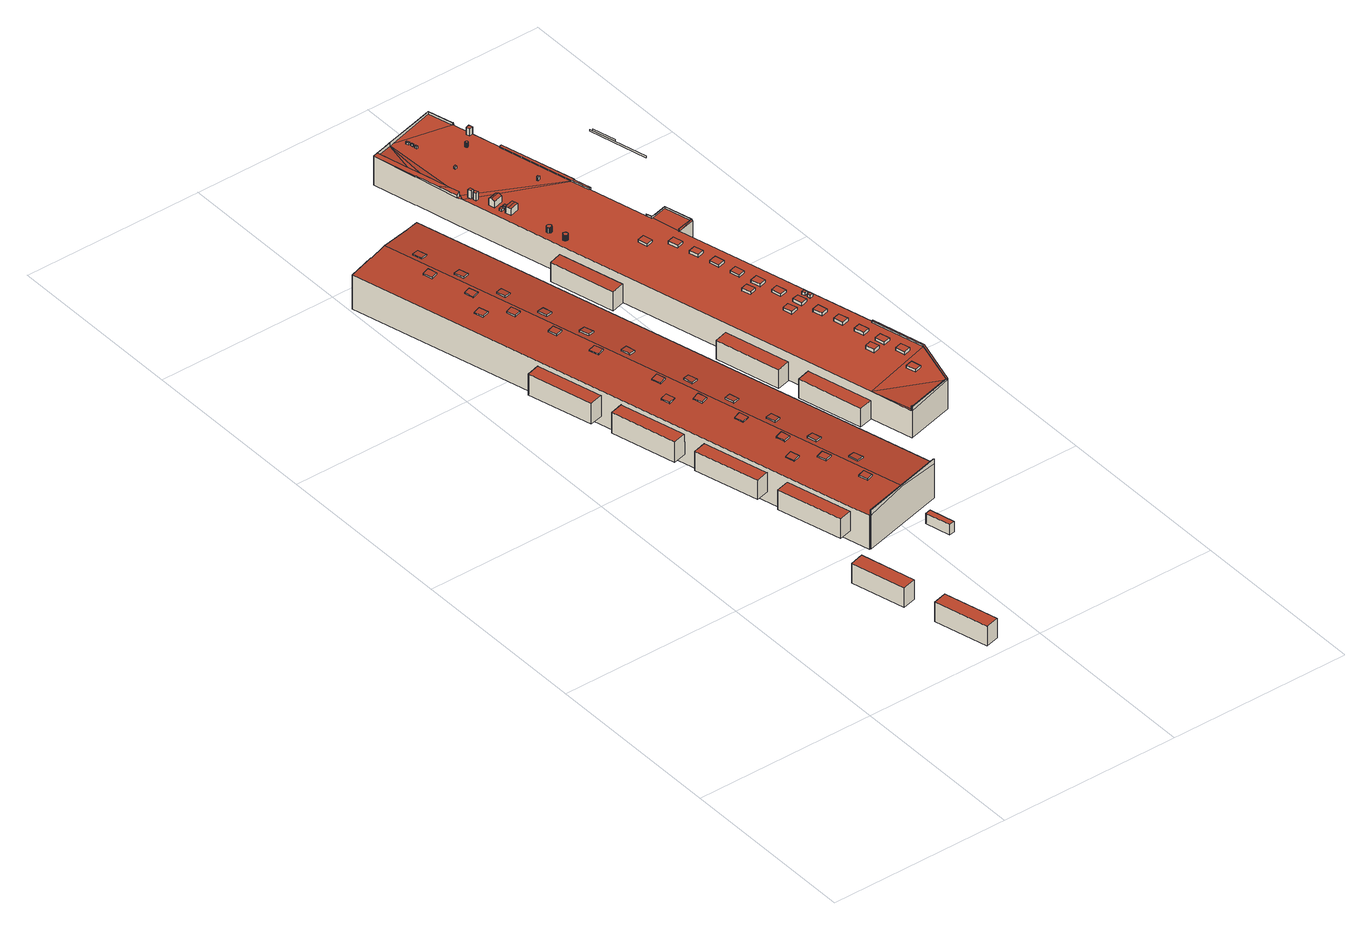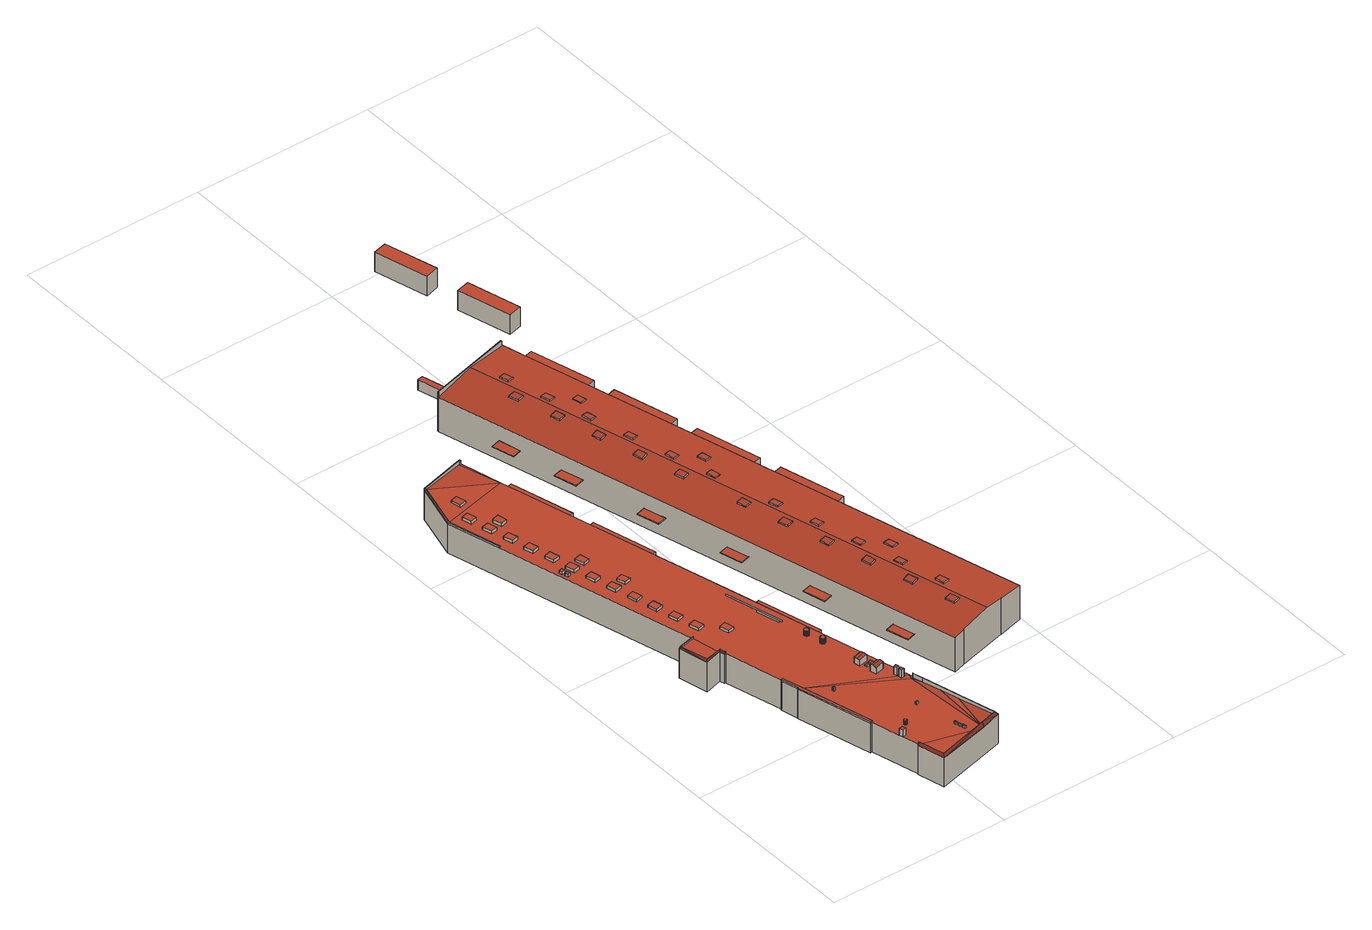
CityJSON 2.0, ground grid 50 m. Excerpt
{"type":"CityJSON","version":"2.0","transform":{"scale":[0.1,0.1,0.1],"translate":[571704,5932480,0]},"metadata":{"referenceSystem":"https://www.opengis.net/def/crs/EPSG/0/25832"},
"CityObjects":{
"building1":{"type":"Building","attributes":{"Grundfläche 2D":"57.104284","Grundhöhe NN":"3.494"},"geometry":[{"type":"Solid","lod":"3","boundaries":[[[[0,1,2,3]],[[4,5,3,2]],[[5,6,0,3]],[[6,7,1,0]],[[7,4,2,1]],[[7,6,5,4]]]],"semantics":{"surfaces":[{"type":"RoofSurface"},{"type":"WallSurface"},{"type":"GroundSurface"}],"values":[[0,1,1,1,1,2]]}}]},
"building2":{"type":"Building","attributes":{"Grundfläche 2D":"57.395907","Grundhöhe NN":"3.464"},"geometry":[{"type":"Solid","lod":"3","boundaries":[[[[8,9,10,11]],[[12,13,11,10]],[[13,14,8,11]],[[14,15,9,8]],[[15,12,10,9]],[[15,14,13,12]]]],"semantics":{"surfaces":[{"type":"RoofSurface"},{"type":"WallSurface"},{"type":"GroundSurface"}],"values":[[0,1,1,1,1,2]]}}]},
"building3":{"type":"Building","attributes":{"Grundfläche 2D":"67.460087","Grundhöhe NN":"3.528"},"geometry":[{"type":"Solid","lod":"3","boundaries":[[[[16,17,18,19]],[[20,21,19,18]],[[21,22,16,19]],[[22,23,17,16]],[[23,20,18,17]],[[23,22,21,20]]]],"semantics":{"surfaces":[{"type":"RoofSurface"},{"type":"WallSurface"},{"type":"GroundSurface"}],"values":[[0,1,1,1,1,2]]}}]},
"building4":{"type":"Building","attributes":{"Grundfläche 2D":"67.645281","Grundhöhe NN":"3.581"},"geometry":[{"type":"Solid","lod":"3","boundaries":[[[[24,25,26,27]],[[28,29,27,26]],[[29,30,24,27]],[[30,31,25,24]],[[31,28,26,25]],[[31,30,29,28]]]],"semantics":{"surfaces":[{"type":"RoofSurface"},{"type":"WallSurface"},{"type":"GroundSurface"}],"values":[[0,1,1,1,1,2]]}}]},
"building5":{"type":"Building","attributes":{"Grundfläche 2D":"67.856108","Grundhöhe NN":"3.206"},"geometry":[{"type":"Solid","lod":"3","boundaries":[[[[32,33,34,35]],[[36,37,35,34]],[[37,38,32,35]],[[38,39,33,32]],[[39,36,34,33]],[[39,38,37,36]]]],"semantics":{"surfaces":[{"type":"RoofSurface"},{"type":"WallSurface"},{"type":"GroundSurface"}],"values":[[0,1,1,1,1,2]]}}]},
"building6":{"type":"Building","attributes":{"Grundfläche 2D":"68.390327","Grundhöhe NN":"3.147"},"geometry":[{"type":"Solid","lod":"3","boundaries":[[[[40,41,42,43]],[[44,45,43,42]],[[45,46,40,43]],[[46,47,41,40]],[[47,44,42,41]],[[47,46,45,44]]]],"semantics":{"surfaces":[{"type":"RoofSurface"},{"type":"WallSurface"},{"type":"GroundSurface"}],"values":[[0,1,1,1,1,2]]}}]},
"building7":{"type":"Building","attributes":{"Grundfläche 2D":"10.463471","Grundhöhe NN":"1.726"},"geometry":[{"type":"Solid","lod":"3","boundaries":[[[[48,49,50,51]],[[52,53,51,50]],[[53,54,48,51]],[[54,55,49,48]],[[55,52,50,49]],[[55,54,53,52]]]],"semantics":{"surfaces":[{"type":"RoofSurface"},{"type":"WallSurface"},{"type":"GroundSurface"}],"values":[[0,1,1,1,1,2]]}}]},
"building8":{"type":"Building","attributes":{"Grundfläche 2D":"3685.537338","Grundhöhe NN":"0.746"},"children":["building8-1","building8-2","building8-3","building8-4","building8-5","building8-6","building8-7","building8-8","building8-9","building8-10","building8-11","building8-12","building8-13","building8-14","building8-15","building8-16","building8-17","building8-18","building8-19","building8-20","building8-21","building8-22","building8-23","building8-24","building8-25","building8-26","building8-27","building8-28","building8-29","building8-30","building8-31","building8-32"],"geometry":[{"type":"Solid","lod":"3","boundaries":[[[[56,57,58,59,60,61,62,63,64]],[[65,66,67,68,69,70,58,57,56,71,72]],[[69,68,73,74]],[[70,69,74,75]],[[59,58,70,75,76]],[[60,59,76,77]],[[61,60,77,78]],[[62,61,78,79]],[[63,62,79,80]],[[64,63,80,81]],[[82,72,71,56,64,81,83]],[[65,72,82,84]],[[66,65,84,85]],[[68,67,66,85,73]],[[80,79,78,77,76,75,74,73,85,84,82,83,81]]]],"semantics":{"surfaces":[{"type":"RoofSurface"},{"type":"WallSurface"},{"type":"GroundSurface"}],"values":[[0,0,1,1,1,1,1,1,1,1,1,1,1,1,2]]}}]},
"building8-1":{"type":"BuildingInstallation","parents":["building8"],"geometry":[{"type":"MultiSurface","lod":"3","boundaries":[[[86,87,88,89]],[[89,88,90,91]],[[86,89,91,92]],[[87,86,92,93]],[[88,87,93,90]]],"semantics":{"surfaces":[{"type":"RoofSurface"},{"type":"WallSurface"}],"values":[0,1,1,1,1]}}]},
"building8-2":{"type":"BuildingInstallation","parents":["building8"],"geometry":[{"type":"MultiSurface","lod":"3","boundaries":[[[94,95,96,97]],[[97,96,98,99]],[[94,97,99,100]],[[95,94,100,101]],[[96,95,101,98]]],"semantics":{"surfaces":[{"type":"RoofSurface"},{"type":"WallSurface"}],"values":[0,1,1,1,1]}}]},
"building8-3":{"type":"BuildingInstallation","parents":["building8"],"geometry":[{"type":"MultiSurface","lod":"3","boundaries":[[[102,103,104,105]],[[105,104,106,107]],[[102,105,107,108]],[[103,102,108,109]],[[104,103,109,106]]],"semantics":{"surfaces":[{"type":"RoofSurface"},{"type":"WallSurface"}],"values":[0,1,1,1,1]}}]},
"building8-4":{"type":"BuildingInstallation","parents":["building8"],"geometry":[{"type":"MultiSurface","lod":"3","boundaries":[[[110,111,112,113]],[[113,112,114,115]],[[110,113,115,116]],[[111,110,116,117]],[[112,111,117,114]]],"semantics":{"surfaces":[{"type":"RoofSurface"},{"type":"WallSurface"}],"values":[0,1,1,1,1]}}]},
"building8-5":{"type":"BuildingInstallation","parents":["building8"],"geometry":[{"type":"MultiSurface","lod":"3","boundaries":[[[118,119,120,121]],[[121,120,122,123]],[[118,121,123,124]],[[119,118,124,125]],[[120,119,125,122]]],"semantics":{"surfaces":[{"type":"RoofSurface"},{"type":"WallSurface"}],"values":[0,1,1,1,1]}}]},
"building8-6":{"type":"BuildingInstallation","parents":["building8"],"geometry":[{"type":"MultiSurface","lod":"3","boundaries":[[[126,127,128,129]],[[129,128,130,131]],[[126,129,131,132]],[[127,126,132,133]],[[128,127,133,130]]],"semantics":{"surfaces":[{"type":"RoofSurface"},{"type":"WallSurface"}],"values":[0,1,1,1,1]}}]},
"building8-7":{"type":"BuildingInstallation","parents":["building8"],"geometry":[{"type":"MultiSurface","lod":"3","boundaries":[[[134,135,136,137]],[[137,136,138,139]],[[134,137,139,140]],[[135,134,140,141]],[[136,135,141,138]]],"semantics":{"surfaces":[{"type":"RoofSurface"},{"type":"WallSurface"}],"values":[0,1,1,1,1]}}]},
"building8-8":{"type":"BuildingInstallation","parents":["building8"],"geometry":[{"type":"MultiSurface","lod":"3","boundaries":[[[142,143,144,145]],[[145,144,146,147]],[[142,145,147,148]],[[143,142,148,149]],[[144,143,149,146]]],"semantics":{"surfaces":[{"type":"RoofSurface"},{"type":"WallSurface"}],"values":[0,1,1,1,1]}}]},
"building8-9":{"type":"BuildingInstallation","parents":["building8"],"geometry":[{"type":"MultiSurface","lod":"3","boundaries":[[[150,151,152,153]],[[154,155,153,152]],[[150,153,155,156]],[[151,150,156,157]],[[152,151,157,154]]],"semantics":{"surfaces":[{"type":"RoofSurface"},{"type":"WallSurface"}],"values":[0,1,1,1,1]}}]},
"building8-10":{"type":"BuildingInstallation","parents":["building8"],"geometry":[{"type":"MultiSurface","lod":"3","boundaries":[[[158,159,160,161]],[[162,163,161,160]],[[158,161,163,164]],[[159,158,164,165]],[[160,159,165,162]]],"semantics":{"surfaces":[{"type":"RoofSurface"},{"type":"WallSurface"}],"values":[0,1,1,1,1]}}]},
"building8-11":{"type":"BuildingInstallation","parents":["building8"],"geometry":[{"type":"MultiSurface","lod":"3","boundaries":[[[166,167,168,169]],[[169,168,170,171]],[[166,169,171,172]],[[167,166,172,173]],[[168,167,173,170]]],"semantics":{"surfaces":[{"type":"RoofSurface"},{"type":"WallSurface"}],"values":[0,1,1,1,1]}}]},
"building8-12":{"type":"BuildingInstallation","parents":["building8"],"geometry":[{"type":"MultiSurface","lod":"3","boundaries":[[[174,175,176,177]],[[177,176,178,179]],[[174,177,179,180]],[[175,174,180,181]],[[176,175,181,178]]],"semantics":{"surfaces":[{"type":"RoofSurface"},{"type":"WallSurface"}],"values":[0,1,1,1,1]}}]},
"building8-13":{"type":"BuildingInstallation","parents":["building8"],"geometry":[{"type":"MultiSurface","lod":"3","boundaries":[[[182,183,184,185]],[[185,184,186,187]],[[182,185,187,188]],[[183,182,188,189]],[[184,183,189,186]]],"semantics":{"surfaces":[{"type":"RoofSurface"},{"type":"WallSurface"}],"values":[0,1,1,1,1]}}]},
"building8-14":{"type":"BuildingInstallation","parents":["building8"],"geometry":[{"type":"MultiSurface","lod":"3","boundaries":[[[190,191,192,193]],[[194,195,193,192]],[[190,193,195,196]],[[196,197,191,190]],[[192,191,197,194]]],"semantics":{"surfaces":[{"type":"RoofSurface"},{"type":"WallSurface"}],"values":[0,1,1,1,1]}}]},
"building8-15":{"type":"BuildingInstallation","parents":["building8"],"geometry":[{"type":"MultiSurface","lod":"3","boundaries":[[[198,199,200,201]],[[201,200,202,203]],[[198,201,203,204]],[[199,198,204,205]],[[200,199,205,202]]],"semantics":{"surfaces":[{"type":"RoofSurface"},{"type":"WallSurface"}],"values":[0,1,1,1,1]}}]},
"building8-16":{"type":"BuildingInstallation","parents":["building8"],"geometry":[{"type":"MultiSurface","lod":"3","boundaries":[[[206,207,208,209]],[[210,211,209,208]],[[206,209,211,212]],[[207,206,212,213]],[[208,207,213,210]]],"semantics":{"surfaces":[{"type":"RoofSurface"},{"type":"WallSurface"}],"values":[0,1,1,1,1]}}]},
"building8-17":{"type":"BuildingInstallation","parents":["building8"],"geometry":[{"type":"MultiSurface","lod":"3","boundaries":[[[214,215,216,217]],[[217,216,218,219]],[[214,217,219,220]],[[215,214,220,221]],[[216,215,221,218]]],"semantics":{"surfaces":[{"type":"RoofSurface"},{"type":"WallSurface"}],"values":[0,1,1,1,1]}}]},
"building8-18":{"type":"BuildingInstallation","parents":["building8"],"geometry":[{"type":"MultiSurface","lod":"3","boundaries":[[[222,223,224,225]],[[225,224,226,227]],[[222,225,227,228]],[[223,222,228,229]],[[224,223,229,226]]],"semantics":{"surfaces":[{"type":"RoofSurface"},{"type":"WallSurface"}],"values":[0,1,1,1,1]}}]},
"building8-19":{"type":"BuildingInstallation","parents":["building8"],"geometry":[{"type":"MultiSurface","lod":"3","boundaries":[[[230,231,232,233]],[[233,232,234,235]],[[230,233,235,236]],[[231,230,236,237]],[[232,231,237,234]]],"semantics":{"surfaces":[{"type":"RoofSurface"},{"type":"WallSurface"}],"values":[0,1,1,1,1]}}]},
"building8-20":{"type":"BuildingInstallation","parents":["building8"],"geometry":[{"type":"MultiSurface","lod":"3","boundaries":[[[238,239,240,241]],[[241,240,242,243]],[[238,241,243,244]],[[239,238,244,245]],[[240,239,245,242]]],"semantics":{"surfaces":[{"type":"RoofSurface"},{"type":"WallSurface"}],"values":[0,1,1,1,1]}}]},
"building8-21":{"type":"BuildingInstallation","parents":["building8"],"geometry":[{"type":"MultiSurface","lod":"3","boundaries":[[[246,247,248,249]],[[249,248,250,251]],[[246,249,251,252]],[[247,246,252,253]],[[248,247,253,250]]],"semantics":{"surfaces":[{"type":"RoofSurface"},{"type":"WallSurface"}],"values":[0,1,1,1,1]}}]},
"building8-22":{"type":"BuildingInstallation","parents":["building8"],"geometry":[{"type":"MultiSurface","lod":"3","boundaries":[[[254,255,256,257]],[[258,259,257,256]],[[254,257,259,260]],[[255,254,260,261]],[[256,255,261,258]]],"semantics":{"surfaces":[{"type":"RoofSurface"},{"type":"WallSurface"}],"values":[0,1,1,1,1]}}]},
"building8-23":{"type":"BuildingInstallation","parents":["building8"],"geometry":[{"type":"MultiSurface","lod":"3","boundaries":[[[262,263,264,265]],[[265,264,266,267]],[[262,265,267,268]],[[263,262,268,269]],[[264,263,269,266]]],"semantics":{"surfaces":[{"type":"RoofSurface"},{"type":"WallSurface"}],"values":[0,1,1,1,1]}}]},
"building8-24":{"type":"BuildingInstallation","parents":["building8"],"geometry":[{"type":"MultiSurface","lod":"3","boundaries":[[[270,271,272,273]],[[58,59,271,270,70]],[[59,60,272,271]],[[57,69,273,272,60]],[[69,70,270,273]]],"semantics":{"surfaces":[{"type":"RoofSurface"},{"type":"WallSurface"}],"values":[0,1,1,1,1]}}]},
"building8-25":{"type":"BuildingInstallation","parents":["building8"],"geometry":[{"type":"MultiSurface","lod":"3","boundaries":[[[274,275,276,277]],[[278,279,277,276]],[[279,280,274,277]],[[274,280,281,275]],[[276,275,281,278]]],"semantics":{"surfaces":[{"type":"RoofSurface"},{"type":"WallSurface"}],"values":[0,1,1,1,1]}}]},
"building8-26":{"type":"BuildingInstallation","parents":["building8"],"geometry":[{"type":"MultiSurface","lod":"3","boundaries":[[[282,283,284,285]],[[285,284,286,287]],[[282,285,287,288]],[[283,282,288,289]],[[284,283,289,286]]],"semantics":{"surfaces":[{"type":"RoofSurface"},{"type":"WallSurface"}],"values":[0,1,1,1,1]}}]},
"building8-27":{"type":"BuildingInstallation","parents":["building8"],"geometry":[{"type":"MultiSurface","lod":"3","boundaries":[[[290,291,292,293]],[[294,295,290,293]],[[296,297,292,291]],[[297,294,293,292]],[[295,296,291,290]],[[296,295,294,297]]],"semantics":{"surfaces":[{"type":"RoofSurface"},{"type":"WallSurface"},{"type":"OuterCeilingSurface"}],"values":[0,1,1,1,1,2]}}]},
"building8-28":{"type":"BuildingInstallation","parents":["building8"],"geometry":[{"type":"MultiSurface","lod":"3","boundaries":[[[298,299,300,301]],[[302,303,298,301]],[[304,302,301,300]],[[303,305,299,298]],[[305,304,300,299]],[[305,303,302,304]]],"semantics":{"surfaces":[{"type":"RoofSurface"},{"type":"WallSurface"},{"type":"OuterCeilingSurface"}],"values":[0,1,1,1,1,2]}}]},
"building8-29":{"type":"BuildingInstallation","parents":["building8"],"geometry":[{"type":"MultiSurface","lod":"3","boundaries":[[[306,307,308,309]],[[310,311,309,308]],[[311,312,306,309]],[[312,313,307,306]],[[313,310,308,307]],[[313,312,311,310]]],"semantics":{"surfaces":[{"type":"RoofSurface"},{"type":"WallSurface"},{"type":"OuterCeilingSurface"}],"values":[0,1,1,1,1,2]}}]},
"building8-30":{"type":"BuildingInstallation","parents":["building8"],"geometry":[{"type":"MultiSurface","lod":"3","boundaries":[[[314,315,316,317]],[[318,319,314,317]],[[320,321,316,315]],[[321,318,317,316]],[[319,320,315,314]],[[320,319,318,321]]],"semantics":{"surfaces":[{"type":"RoofSurface"},{"type":"WallSurface"},{"type":"OuterCeilingSurface"}],"values":[0,1,1,1,1,2]}}]},
"building8-31":{"type":"BuildingInstallation","parents":["building8"],"geometry":[{"type":"MultiSurface","lod":"3","boundaries":[[[322,323,324,325]],[[326,327,322,325]],[[328,326,325,324]],[[327,329,323,322]],[[329,328,324,323]],[[329,327,326,328]]],"semantics":{"surfaces":[{"type":"RoofSurface"},{"type":"WallSurface"},{"type":"OuterCeilingSurface"}],"values":[0,1,1,1,1,2]}}]},
"building8-32":{"type":"BuildingInstallation","parents":["building8"],"geometry":[{"type":"MultiSurface","lod":"3","boundaries":[[[330,331,332,333]],[[334,335,330,333]],[[336,334,333,332]],[[335,337,331,330]],[[337,336,332,331]],[[337,335,334,336]]],"semantics":{"surfaces":[{"type":"RoofSurface"},{"type":"WallSurface"},{"type":"OuterCeilingSurface"}],"values":[0,1,1,1,1,2]}}]},
"building9":{"type":"Building","attributes":{"Grundfläche 2D":"67.587045","Grundhöhe NN":"0.486"},"geometry":[{"type":"Solid","lod":"3","boundaries":[[[[338,339,340,341]],[[342,343,341,340]],[[343,344,338,341]],[[344,345,339,338]],[[345,342,340,339]],[[345,344,343,342]]]],"semantics":{"surfaces":[{"type":"RoofSurface"},{"type":"WallSurface"},{"type":"GroundSurface"}],"values":[[0,1,1,1,1,2]]}}]},
"building10":{"type":"Building","attributes":{"Grundfläche 2D":"68.377710","Grundhöhe NN":"0.506"},"geometry":[{"type":"Solid","lod":"3","boundaries":[[[[346,347,348,349]],[[350,351,349,348]],[[351,352,346,349]],[[352,353,347,346]],[[353,350,348,347]],[[353,352,351,350]]]],"semantics":{"surfaces":[{"type":"RoofSurface"},{"type":"WallSurface"},{"type":"GroundSurface"}],"values":[[0,1,1,1,1,2]]}}]},
"building11":{"type":"Building","attributes":{"Grundfläche 2D":"67.066586","Grundhöhe NN":"0.379"},"geometry":[{"type":"Solid","lod":"3","boundaries":[[[[354,355,356,357]],[[358,359,357,356]],[[359,360,354,357]],[[360,361,355,354]],[[361,358,356,355]],[[361,360,359,358]]]],"semantics":{"surfaces":[{"type":"RoofSurface"},{"type":"WallSurface"},{"type":"GroundSurface"}],"values":[[0,1,1,1,1,2]]}}]},
"building12":{"type":"Building","attributes":{"Grundfläche 2D":"3190.460346","Grundhöhe NN":"0.731"},"children":["building12-1","building12-2","building12-3","building12-4","building12-5","building12-6","building12-7","building12-8","building12-9","building12-10","building12-11","building12-12","building12-13","building12-14","building12-15","building12-16","building12-17","building12-18","building12-19","building12-20","building12-21","building12-22","building12-23","building12-24","building12-25","building12-26","building12-27","building12-28","building12-29","building12-30","building12-31","building12-32","building12-33","building12-34","building12-35"],"geometry":[{"type":"Solid","lod":"3","boundaries":[[[[362,363,364]],[[363,365,364]],[[366,367,368,369,370,371,372,373,374,375,376]],[[377,378,379]],[[380,381,382]],[[383,382,381,384,385]],[[386,387,383,385,388]],[[389,390,391,392,393,394,395,378,377,396,397,387,386,398]],[[399,400,401,386,388]],[[402,403,386,401]],[[404,405,406,398,386,403]],[[407,408,409,410,411,412,413,414,415,416,417,418,419,420,406,405,404,403,421,422,423]],[[424,425,426,427,423]],[[423,427,428,429]],[[423,429,430,407]],[[431,432,424]],[[432,425,424]],[[413,412,411,433,434,414]],[[435,436,437,363,362]],[[438,439,437,436]],[[440,441,442,443,439,438]],[[444,441,440]],[[444,445,446,441]],[[446,445,447,448,449,450,451,452,453]],[[450,454,455,456,451]],[[457,458,459,460,461,462,463,464,465,466,467,468,469]],[[362,364,394]],[[395,394,364,365]],[[438,470,445,444,440]],[[438,436,470]],[[402,454,450,449,448,447,445,471,472]],[[402,401,455,454]],[[401,400,399,388,451,456,455]],[[453,452,451,388,385,384,381,380,446]],[[380,382,441,446]],[[439,443,442,441,382,383,387,397,396,377,379,437]],[[395,365,363,437,379,378]],[[473,390,369,368]],[[390,389,370,369]],[[420,419,418,374,373,372,371,370,389,398,406]],[[418,417,474,376,375,374]],[[474,475,366,376]],[[475,476,367,366]],[[368,367,476,473]],[[461,460,427,426]],[[477,464,463,462,461,426,425,432]],[[477,478,465,464]],[[478,479,466,465]],[[479,410,467,466]],[[410,409,468,467]],[[469,468,409,408]],[[408,407,430,458,457,469]],[[429,428,459,458,430]],[[428,427,460,459]],[[436,435,362,480,481]],[[445,470,436,481,482]],[[483,484,485,431,424,423,422,421,403,402,472,471,445,482,486]],[[432,431,485,487]],[[477,432,487,488]],[[478,477,488,489]],[[479,478,489,490]],[[411,410,479,490,491]],[[433,411,491,492]],[[434,433,492,493]],[[414,434,493,494]],[[415,414,494,495]],[[416,415,495,496]],[[417,416,496,497]],[[474,417,497,498]],[[475,474,498,499]],[[476,475,499,500]],[[473,476,500,501]],[[390,473,501,502]],[[503,394,393,392,391,390,502,504]],[[362,394,503,480]],[[496,495,494,493,492,491,490,489,488,487,485,484,483,486,482,481,480,503,504,502,501,500,499,498,497]]]],"semantics":{"surfaces":[{"type":"RoofSurface"},{"type":"WallSurface"},{"type":"GroundSurface"}],"values":[[0,0,0,0,0,0,0,0,0,0,0,0,0,0,0,0,0,0,0,0,0,0,0,0,0,0,1,1,1,1,1,1,1,1,1,1,1,1,1,1,1,1,1,1,1,1,1,1,1,1,1,1,1,1,1,1,1,1,1,1,1,1,1,1,1,1,1,1,1,1,1,1,1,1,1,2]]}}]},
"building12-1":{"type":"BuildingInstallation","parents":["building12"],"geometry":[{"type":"MultiSurface","lod":"3","boundaries":[[[505,506,507,508,509,510,511,512,513,514,515,516,517,518,519,520,521,522,523,524,525,526,527,528,529,530,531,532,533,534,535,536,537,538,539,540,541,542,543,544]],[[511,510,545,546]],[[507,506,547,548]],[[508,507,548,549]],[[509,508,549,550]],[[510,509,550,545]],[[512,511,546,551]],[[513,512,551,552]],[[514,513,552,553]],[[515,514,553,554]],[[516,515,554,555]],[[517,516,555,556]],[[518,517,556,557]],[[519,518,557,558]],[[520,519,558,559]],[[521,520,559,560]],[[522,521,560,561]],[[523,522,561,562]],[[524,523,562,563]],[[525,524,563,564]],[[526,525,564,565]],[[527,526,565,566]],[[528,527,566,567]],[[529,528,567,568]],[[530,529,568,569]],[[531,530,569,570]],[[532,531,570,571]],[[533,532,571,572]],[[534,533,572,573]],[[535,534,573,574]],[[536,535,574,575]],[[537,536,575,576]],[[538,537,576,577]],[[539,538,577,578]],[[540,539,578,579]],[[541,540,579,580]],[[542,541,580,581]],[[543,542,581,582]],[[544,543,582,583]],[[505,544,583,584]],[[506,505,584,547]]],"semantics":{"surfaces":[{"type":"RoofSurface"},{"type":"WallSurface"}],"values":[0,1,1,1,1,1,1,1,1,1,1,1,1,1,1,1,1,1,1,1,1,1,1,1,1,1,1,1,1,1,1,1,1,1,1,1,1,1,1,1,1]}}]},
"building12-2":{"type":"BuildingInstallation","parents":["building12"],"geometry":[{"type":"MultiSurface","lod":"3","boundaries":[[[585,586,587,588]],[[587,586,589,590]],[[588,587,590,591]],[[585,588,591,592]],[[586,585,592,589]]],"semantics":{"surfaces":[{"type":"RoofSurface"},{"type":"WallSurface"}],"values":[0,1,1,1,1]}}]},
"building12-3":{"type":"BuildingInstallation","parents":["building12"],"geometry":[{"type":"MultiSurface","lod":"3","boundaries":[[[593,594,595,596]],[[594,593,597,598]],[[595,594,598,599]],[[596,595,599,600]],[[593,596,600,597]]],"semantics":{"surfaces":[{"type":"RoofSurface"},{"type":"WallSurface"}],"values":[0,1,1,1,1]}}]},
"building12-4":{"type":"BuildingInstallation","parents":["building12"],"geometry":[{"type":"MultiSurface","lod":"3","boundaries":[[[601,602,603,604]],[[602,601,605,606]],[[607,603,602,606]],[[607,608,604,603]],[[608,605,601,604]]],"semantics":{"surfaces":[{"type":"RoofSurface"},{"type":"WallSurface"}],"values":[0,1,1,1,1]}}]},
"building12-5":{"type":"BuildingInstallation","parents":["building12"],"geometry":[{"type":"MultiSurface","lod":"3","boundaries":[[[609,610,611,612]],[[612,611,613,614]],[[609,612,614,615]],[[610,609,615,616]],[[611,610,616,613]]],"semantics":{"surfaces":[{"type":"RoofSurface"},{"type":"WallSurface"}],"values":[0,1,1,1,1]}}]},
"building12-6":{"type":"BuildingInstallation","parents":["building12"],"geometry":[{"type":"MultiSurface","lod":"3","boundaries":[[[617,618,619,620]],[[620,619,621,622]],[[617,620,622,623]],[[618,617,623,624]],[[619,618,624,621]]],"semantics":{"surfaces":[{"type":"RoofSurface"},{"type":"WallSurface"}],"values":[0,1,1,1,1]}}]},
"building12-7":{"type":"BuildingInstallation","parents":["building12"],"geometry":[{"type":"MultiSurface","lod":"3","boundaries":[[[625,626,627,628]],[[628,627,629,630]],[[625,628,630,631]],[[631,632,626,625]],[[632,629,627,626]]],"semantics":{"surfaces":[{"type":"RoofSurface"},{"type":"WallSurface"}],"values":[0,1,1,1,1]}}]},
"building12-8":{"type":"BuildingInstallation","parents":["building12"],"geometry":[{"type":"MultiSurface","lod":"3","boundaries":[[[633,634,635,636]],[[636,635,637,638]],[[633,636,638,639]],[[634,633,639,640]],[[635,634,640,637]]],"semantics":{"surfaces":[{"type":"RoofSurface"},{"type":"WallSurface"}],"values":[0,1,1,1,1]}}]},
"building12-9":{"type":"BuildingInstallation","parents":["building12"],"geometry":[{"type":"MultiSurface","lod":"3","boundaries":[[[641,642,643,644]],[[392,393,642,641]],[[393,645,643,642]],[[644,643,645,646]],[[646,392,641,644]]],"semantics":{"surfaces":[{"type":"RoofSurface"},{"type":"WallSurface"}],"values":[0,1,1,1,1]}}]},
"building12-10":{"type":"BuildingInstallation","parents":["building12"],"geometry":[{"type":"MultiSurface","lod":"3","boundaries":[[[647,648,649,650,651,652,653,654,655,656,657,658,659,660,661,662,663,664,665,666,667,668,669,670,671,672,673]],[[651,650,674,675]],[[652,651,675,676]],[[649,648,677,678]],[[650,649,678,674]],[[653,652,676,679]],[[654,653,679,680]],[[655,654,680,681]],[[656,655,681,682]],[[657,656,682,683]],[[658,657,683,684]],[[659,658,684,685]],[[660,659,685,686]],[[661,660,686,687]],[[662,661,687,688]],[[663,662,688,689]],[[664,663,689,690]],[[665,664,690,691]],[[666,665,691,692]],[[667,666,692,693]],[[668,667,693,694]],[[669,668,694,695]],[[670,669,695,696]],[[671,670,696,697]],[[672,671,697,698]],[[673,672,698,699]],[[647,673,699,700]],[[648,647,700,677]]],"semantics":{"surfaces":[{"type":"RoofSurface"},{"type":"WallSurface"}],"values":[0,1,1,1,1,1,1,1,1,1,1,1,1,1,1,1,1,1,1,1,1,1,1,1,1,1,1,1]}}]},
"building12-11":{"type":"BuildingInstallation","parents":["building12"],"geometry":[{"type":"MultiSurface","lod":"3","boundaries":[[[701,702,703,704]],[[704,703,705,706]],[[701,704,706,707]],[[702,701,707,708]],[[703,702,708,705]]],"semantics":{"surfaces":[{"type":"RoofSurface"},{"type":"WallSurface"}],"values":[0,1,1,1,1]}}]},
"building12-12":{"type":"BuildingInstallation","parents":["building12"],"geometry":[{"type":"MultiSurface","lod":"3","boundaries":[[[709,710,711,712]],[[712,711,713,714]],[[709,712,714,715]],[[710,709,715,716]],[[711,710,716,713]]],"semantics":{"surfaces":[{"type":"RoofSurface"},{"type":"WallSurface"}],"values":[0,1,1,1,1]}}]},
"building12-13":{"type":"BuildingInstallation","parents":["building12"],"geometry":[{"type":"MultiSurface","lod":"3","boundaries":[[[717,718,719,720]],[[721,722,720,719]],[[717,720,722,723]],[[723,724,718,717]],[[719,718,724,721]]],"semantics":{"surfaces":[{"type":"RoofSurface"},{"type":"WallSurface"}],"values":[0,1,1,1,1]}}]},
"building12-14":{"type":"BuildingInstallation","parents":["building12"],"geometry":[{"type":"MultiSurface","lod":"3","boundaries":[[[725,726,727,728]],[[729,725,728,730]],[[727,731,732,730,728]],[[732,733,729,730]],[[729,733,734,726,725]],[[734,731,727,726]]],"semantics":{"surfaces":[{"type":"RoofSurface"},{"type":"WallSurface"}],"values":[0,0,1,1,1,1]}}]},
"building12-15":{"type":"BuildingInstallation","parents":["building12"],"geometry":[{"type":"MultiSurface","lod":"3","boundaries":[[[735,736,737,738]],[[739,736,735,740]],[[741,742,738,737]],[[738,742,743,740,735]],[[743,744,739,740]],[[739,744,741,737,736]]],"semantics":{"surfaces":[{"type":"RoofSurface"},{"type":"WallSurface"}],"values":[0,0,1,1,1,1]}}]},
"building12-16":{"type":"BuildingInstallation","parents":["building12"],"geometry":[{"type":"MultiSurface","lod":"3","boundaries":[[[745,746,747,748]],[[748,747,749,750]],[[745,748,750,751]],[[746,745,751,752]],[[747,746,752,749]]],"semantics":{"surfaces":[{"type":"RoofSurface"},{"type":"WallSurface"}],"values":[0,1,1,1,1]}}]},
"building12-17":{"type":"BuildingInstallation","parents":["building12"],"geometry":[{"type":"MultiSurface","lod":"3","boundaries":[[[753,754,755]],[[414,756,754]],[[415,756,414]],[[414,754,753]],[[414,753,757]],[[414,757,434]],[[434,757,758]],[[434,758,433]],[[411,758,759]],[[433,758,411]],[[760,759,761]],[[411,759,760]],[[755,754,756,416,762,763]],[[763,413,764,757,753,755]],[[758,757,764,765]],[[766,761,759,758,765,412]],[[761,766,760]],[[756,415,416]]],"semantics":{"surfaces":[{"type":"RoofSurface"},{"type":"WallSurface"}],"values":[0,0,0,0,0,0,0,0,0,0,0,0,1,1,1,1,1,1]}}]},
"building12-18":{"type":"BuildingInstallation","parents":["building12"],"geometry":[{"type":"MultiSurface","lod":"3","boundaries":[[[767,768,769,770]],[[770,769,771,772]],[[767,770,772,773]],[[768,767,773,774]],[[769,768,774,771]]],"semantics":{"surfaces":[{"type":"RoofSurface"},{"type":"WallSurface"}],"values":[0,1,1,1,1]}}]},
"building12-19":{"type":"BuildingInstallation","parents":["building12"],"geometry":[{"type":"MultiSurface","lod":"3","boundaries":[[[775,776,777,778]],[[778,777,779,780]],[[775,778,780,781]],[[776,775,781,782]],[[777,776,782,779]]],"semantics":{"surfaces":[{"type":"RoofSurface"},{"type":"WallSurface"}],"values":[0,1,1,1,1]}}]},
"building12-20":{"type":"BuildingInstallation","parents":["building12"],"geometry":[{"type":"MultiSurface","lod":"3","boundaries":[[[783,784,785,786]],[[786,785,787,788]],[[783,786,788,789]],[[784,783,789,790]],[[785,784,790,787]]],"semantics":{"surfaces":[{"type":"RoofSurface"},{"type":"WallSurface"}],"values":[0,1,1,1,1]}}]},
"building12-21":{"type":"BuildingInstallation","parents":["building12"],"geometry":[{"type":"MultiSurface","lod":"3","boundaries":[[[791,792,793,794]],[[794,793,795,796]],[[791,794,796,797]],[[792,791,797,798]],[[793,792,798,795]]],"semantics":{"surfaces":[{"type":"RoofSurface"},{"type":"WallSurface"}],"values":[0,1,1,1,1]}}]},
"building12-22":{"type":"BuildingInstallation","parents":["building12"],"geometry":[{"type":"MultiSurface","lod":"3","boundaries":[[[799,800,801,802,803,804,805,806,807,808,809,810,811,812,813,814,815,816,817,818,819,820,821,822,823,824,825,826,827,828,829,830,831,832,833,834,835,836,837,838]],[[839,840,807,806]],[[840,841,808,807]],[[842,843,805,804]],[[843,839,806,805]],[[809,808,841,844]],[[844,845,810,809]],[[845,846,811,810]],[[846,847,812,811]],[[847,848,813,812]],[[848,849,814,813]],[[849,850,815,814]],[[850,851,816,815]],[[851,852,817,816]],[[852,853,818,817]],[[853,854,819,818]],[[854,855,820,819]],[[855,856,821,820]],[[856,857,822,821]],[[857,858,823,822]],[[858,859,824,823]],[[859,860,825,824]],[[860,861,826,825]],[[861,862,827,826]],[[862,863,828,827]],[[863,864,829,828]],[[830,829,864,865]],[[865,866,831,830]],[[866,867,832,831]],[[867,868,833,832]],[[868,869,834,833]],[[869,870,835,834]],[[870,871,836,835]],[[871,872,837,836]],[[838,837,872,873]],[[873,874,799,838]],[[874,875,800,799]],[[875,876,801,800]],[[876,877,802,801]],[[877,878,803,802]],[[878,842,804,803]]],"semantics":{"surfaces":[{"type":"RoofSurface"},{"type":"WallSurface"}],"values":[0,1,1,1,1,1,1,1,1,1,1,1,1,1,1,1,1,1,1,1,1,1,1,1,1,1,1,1,1,1,1,1,1,1,1,1,1,1,1,1,1]}}]},
"building12-23":{"type":"BuildingInstallation","parents":["building12"],"geometry":[{"type":"MultiSurface","lod":"3","boundaries":[[[879,880,881,882,883,884]],[[404,885,882,881,886]],[[885,887,405,888,879,884,883,882]],[[888,889,880,879]],[[889,886,881,880]]],"semantics":{"surfaces":[{"type":"RoofSurface"},{"type":"WallSurface"}],"values":[0,1,1,1,1]}}]},
"building12-24":{"type":"BuildingInstallation","parents":["building12"],"geometry":[{"type":"MultiSurface","lod":"3","boundaries":[[[890,891,892,893]],[[893,892,894,895]],[[890,893,895,896]],[[891,890,896,897]],[[892,891,897,894]]],"semantics":{"surfaces":[{"type":"RoofSurface"},{"type":"WallSurface"}],"values":[0,1,1,1,1]}}]},
"building12-25":{"type":"BuildingInstallation","parents":["building12"],"geometry":[{"type":"MultiSurface","lod":"3","boundaries":[[[898,899,900,901]],[[901,900,902,903]],[[898,901,903,904]],[[899,898,904,905]],[[900,899,905,902]]],"semantics":{"surfaces":[{"type":"RoofSurface"},{"type":"WallSurface"}],"values":[0,1,1,1,1]}}]},
"building12-26":{"type":"BuildingInstallation","parents":["building12"],"geometry":[{"type":"MultiSurface","lod":"3","boundaries":[[[906,907,908,909]],[[907,906,910,911]],[[908,907,911,912]],[[909,908,912,913]],[[906,909,913,910]]],"semantics":{"surfaces":[{"type":"RoofSurface"},{"type":"WallSurface"}],"values":[0,1,1,1,1]}}]},
"building12-27":{"type":"BuildingInstallation","parents":["building12"],"geometry":[{"type":"MultiSurface","lod":"3","boundaries":[[[914,915,916,917]],[[917,916,918,919]],[[914,917,919,920]],[[915,914,920,921]],[[916,915,921,918]]],"semantics":{"surfaces":[{"type":"RoofSurface"},{"type":"WallSurface"}],"values":[0,1,1,1,1]}}]},
"building12-28":{"type":"BuildingInstallation","parents":["building12"],"geometry":[{"type":"MultiSurface","lod":"3","boundaries":[[[922,923,924,925]],[[925,924,926,927]],[[922,925,927,928]],[[923,922,928,929]],[[924,923,929,926]]],"semantics":{"surfaces":[{"type":"RoofSurface"},{"type":"WallSurface"}],"values":[0,1,1,1,1]}}]},
"building12-29":{"type":"BuildingInstallation","parents":["building12"],"geometry":[{"type":"MultiSurface","lod":"3","boundaries":[[[930,931,932,933]],[[931,930,934,935]],[[932,931,935,936]],[[933,932,936,937]],[[930,933,937,934]]],"semantics":{"surfaces":[{"type":"RoofSurface"},{"type":"WallSurface"}],"values":[0,1,1,1,1]}}]},
"building12-30":{"type":"BuildingInstallation","parents":["building12"],"geometry":[{"type":"MultiSurface","lod":"3","boundaries":[[[938,939,940,941]],[[941,940,942,943]],[[938,941,943,944]],[[939,938,944,945]],[[940,939,945,942]]],"semantics":{"surfaces":[{"type":"RoofSurface"},{"type":"WallSurface"}],"values":[0,1,1,1,1]}}]},
"building12-31":{"type":"BuildingInstallation","parents":["building12"],"geometry":[{"type":"MultiSurface","lod":"3","boundaries":[[[946,947,948,949]],[[949,948,950,951]],[[946,949,951,952]],[[947,946,952,953]],[[948,947,953,950]]],"semantics":{"surfaces":[{"type":"RoofSurface"},{"type":"WallSurface"}],"values":[0,1,1,1,1]}}]},
"building12-32":{"type":"BuildingInstallation","parents":["building12"],"geometry":[{"type":"MultiSurface","lod":"3","boundaries":[[[954,955,956,957]],[[957,956,958,959]],[[954,957,959,960]],[[955,954,960,961]],[[956,955,961,958]]],"semantics":{"surfaces":[{"type":"RoofSurface"},{"type":"WallSurface"}],"values":[0,1,1,1,1]}}]},
"building12-33":{"type":"BuildingInstallation","parents":["building12"],"geometry":[{"type":"MultiSurface","lod":"3","boundaries":[[[962,963,964,965]],[[965,964,966,967]],[[962,965,967,968]],[[963,962,968,969]],[[964,963,969,966]]],"semantics":{"surfaces":[{"type":"RoofSurface"},{"type":"WallSurface"}],"values":[0,1,1,1,1]}}]},
"building12-34":{"type":"BuildingInstallation","parents":["building12"],"geometry":[{"type":"MultiSurface","lod":"3","boundaries":[[[970,971,972,973]],[[973,972,974,975]],[[970,973,975,976]],[[971,970,976,977]],[[972,971,977,974]]],"semantics":{"surfaces":[{"type":"RoofSurface"},{"type":"WallSurface"}],"values":[0,1,1,1,1]}}]},
"building12-35":{"type":"BuildingInstallation","parents":["building12"],"geometry":[{"type":"MultiSurface","lod":"3","boundaries":[[[978,979,980,981]],[[982,983,981,980]],[[978,981,983,984]],[[984,985,979,978]],[[980,979,985,982]]],"semantics":{"surfaces":[{"type":"RoofSurface"},{"type":"WallSurface"}],"values":[0,1,1,1,1]}}]},
"building13":{"type":"Building","attributes":{"Grundfläche 2D":"2088.692137","Grundhöhe NN":"3.072"},"geometry":[{"type":"MultiSurface","lod":"3","boundaries":[[[986,987,988,989]],[[990,991,992,993]]],"semantics":{"surfaces":[{"type":"WallSurface"}],"values":[0,0]}}]}
},
"vertices":[
[387,16,92],[349,163,92],[312,153,92],[350,7,92],[312,153,35],[350,7,35],[387,16,35],[349,163,35],
[289,396,92],[252,386,92],[290,239,92],[327,248,92],[290,239,35],[327,248,35],[289,396,35],[252,386,35],
[289,708,92],[335,532,92],[370,541,92],[325,717,92],[370,541,35],[325,717,35],[289,708,35],[335,532,35],
[228,940,92],[274,764,92],[310,773,92],[264,949,92],[310,773,36],[264,949,36],[228,940,36],[274,764,36],
[168,1173,92],[214,996,92],[250,1005,92],[204,1182,92],[250,1005,32],[204,1182,32],[168,1173,32],[214,996,32],
[107,1405,92],[153,1229,92],[189,1238,92],[143,1415,92],[189,1238,31],[143,1415,31],[107,1405,31],[153,1229,31],
[555,405,47],[570,408,47],[553,476,47],[538,472,47],[553,476,17],[538,472,17],[555,405,17],[570,408,17],
[126,1963,117],[503,518,117],[504,515,117],[621,546,106],[620,548,106],[622,549,106],[246,1996,106],[213,1987,109],[213,1986,109],[75,1951,112],[7,1934,106],[370,540,106],[384,487,106],[387,488,106],[388,485,106],[76,1950,112],[75,1950,112],[384,487,7],[387,488,7],[388,485,7],[621,546,7],[620,548,7],[622,549,7],[246,1996,7],[213,1987,7],[213,1986,7],[75,1950,7],[76,1950,7],[75,1951,7],[7,1934,7],
[410,1007,118],[404,1032,118],[386,1027,120],[392,1002,120],[386,1027,115],[392,1002,115],[410,1007,114],[404,1032,114],
[299,1189,117],[305,1164,118],[323,1169,120],[317,1194,120],[323,1169,116],[317,1194,116],[299,1189,114],[305,1164,114],
[304,1412,118],[297,1437,118],[279,1433,120],[286,1408,120],[279,1433,115],[286,1408,115],[304,1412,114],[297,1437,114],
[334,1296,118],[328,1321,118],[310,1317,120],[316,1292,120],[310,1317,115],[316,1292,115],[334,1296,114],[328,1321,114],
[192,1594,118],[198,1570,118],[216,1574,120],[210,1599,120],[216,1574,116],[210,1599,116],[192,1594,114],[198,1570,114],
[419,725,117],[426,701,118],[444,705,120],[437,730,120],[444,705,116],[437,730,116],[419,725,114],[426,701,114],
[469,775,118],[463,800,118],[445,795,120],[451,770,120],[445,795,115],[451,770,115],[469,775,114],[463,800,114],
[273,1121,114],[279,1097,114],[297,1102,116],[291,1126,116],[297,1102,112],[291,1126,112],[273,1121,110],[279,1097,110],
[180,1876,118],[173,1901,118],[155,1896,120],[162,1871,120],[155,1896,116],[162,1871,116],[180,1876,114],[173,1901,114],
[500,658,118],[493,683,118],[475,679,120],[481,654,120],[475,679,115],[481,654,115],[500,658,114],[493,683,114],
[329,1073,117],[335,1048,118],[353,1053,120],[347,1078,120],[353,1053,116],[347,1078,116],[329,1073,114],[335,1048,114],
[359,957,117],[365,933,118],[383,937,120],[377,962,120],[383,937,116],[377,962,116],[359,957,114],[365,933,114],
[253,1363,118],[260,1338,118],[278,1343,120],[271,1367,120],[278,1343,116],[271,1367,116],[253,1363,114],[260,1338,114],
[449,609,118],[456,585,118],[473,589,120],[467,614,120],[473,589,116],[467,614,116],[449,609,114],[456,585,114],
[390,841,117],[396,817,118],[414,821,120],[408,846,120],[414,821,116],[408,846,116],[390,841,114],[396,817,114],
[130,1825,118],[136,1800,118],[154,1805,120],[148,1830,120],[154,1805,115],[148,1830,115],[130,1825,114],[136,1800,114],
[440,891,118],[434,916,118],[416,911,120],[422,886,120],[416,911,115],[422,886,115],[440,891,114],[434,916,114],
[223,1478,118],[229,1454,118],[247,1458,120],[241,1483,120],[247,1458,116],[241,1483,116],[223,1478,114],[229,1454,114],
[273,1528,118],[267,1553,118],[248,1549,120],[255,1524,120],[248,1549,115],[255,1524,115],[273,1528,114],[267,1553,114],
[135,1642,114],[142,1618,114],[160,1622,116],[153,1647,116],[160,1622,112],[153,1647,112],[135,1642,110],[142,1618,110],
[242,1644,118],[236,1669,118],[218,1664,120],[224,1639,120],[218,1664,115],[224,1639,115],[242,1644,114],[236,1669,114],
[364,773,114],[370,749,114],[388,754,116],[382,778,116],[388,754,112],[382,778,112],[364,773,110],[370,749,110],
[380,1123,118],[374,1148,118],[356,1143,120],[362,1118,120],[356,1143,115],[362,1118,115],[380,1123,114],[374,1148,114],
[388,485,120],[621,546,120],[620,548,120],[387,488,120],
[211,1760,118],[204,1785,118],[186,1780,120],[193,1755,120],[186,1780,116],[193,1755,116],[211,1760,114],[204,1785,114],
[161,1711,117],[167,1686,117],[185,1691,119],[178,1715,119],[185,1691,115],[178,1715,115],[161,1711,114],[167,1686,114],
[300,1889,63],[275,1883,63],[291,1823,63],[316,1830,63],[316,1830,61],[300,1889,61],[275,1883,61],[291,1823,61],
[543,962,63],[517,955,63],[533,895,63],[559,901,63],[559,901,61],[543,962,61],[533,895,61],[517,955,61],
[588,787,63],[563,780,63],[578,720,63],[604,727,63],[578,720,61],[604,727,61],[588,787,61],[563,780,61],
[362,1657,63],[336,1650,63],[351,1590,63],[377,1597,63],[377,1597,61],[362,1657,61],[336,1650,61],[351,1590,61],
[422,1425,63],[396,1418,63],[412,1358,63],[438,1365,63],[438,1365,61],[422,1425,61],[412,1358,61],[396,1418,61],
[482,1192,63],[457,1186,63],[472,1126,63],[498,1133,63],[498,1133,61],[482,1192,61],[472,1126,61],[457,1186,61],
[610,1036,60],[654,861,60],[691,870,60],[646,1046,60],[691,870,5],[646,1046,5],[610,1036,5],[654,861,5],
[550,1268,60],[595,1092,60],[631,1101,60],[586,1278,60],[631,1101,5],[586,1278,5],[550,1268,5],[595,1092,5],
[432,1734,60],[477,1558,60],[512,1567,60],[467,1744,60],[512,1567,4],[467,1744,4],[432,1734,4],[477,1558,4],
[552,2245,92],[547,2245,100],[549,2244,100],[547,2244,100],[637,1908,97],[639,1908,97],[587,2113,97],[583,2112,97],[580,2111,97],[631,1911,97],[631,1910,97],[632,1907,97],[644,1859,97],[646,1860,97],[649,1860,97],[401,2279,89],[547,2245,93],[530,2312,92],[340,2263,91],[366,2163,89],[387,2275,89],[388,2276,89],[366,2161,89],[379,2110,88],[403,2033,86],[389,2276,89],[392,2058,87],[580,2111,93],[583,2112,93],[581,2116,93],[563,2190,93],[560,2200,93],[549,2244,93],[547,2244,93],[396,2278,89],[390,2276,89],[631,1911,93],[392,2057,87],[399,2033,86],[399,2032,86],[393,2031,86],[397,2019,86],[413,2011,87],[419,2008,87],[631,1910,93],[884,920,93],[884,921,93],[847,1065,93],[851,1066,93],[712,1607,93],[711,1610,93],[694,1686,93],[694,1688,93],[690,1701,93],[687,1700,93],[646,1860,93],[644,1859,93],[633,1904,93],[632,1907,93],[467,1744,86],[512,1567,86],[691,870,86],[719,758,86],[722,757,86],[721,758,86],[724,759,86],[724,757,86],[847,790,93],[849,790,93],[720,754,86],[722,755,86],[759,1619,93],[740,1700,93],[534,2313,92],[533,2319,92],[530,2312,100],[528,2318,92],[401,2279,100],[388,2282,92],[387,2275,100],[388,2276,100],[390,2276,100],[339,2269,92],[334,2267,92],[340,2263,100],[335,2262,92],[363,2150,92],[364,2148,92],[379,2089,92],[392,2058,100],[369,2152,100],[366,2163,100],[393,2031,92],[399,2032,100],[399,2033,100],[884,920,97],[849,790,97],[724,757,97],[724,759,97],[721,758,97],[722,757,97],[722,755,97],[722,754,97],[852,788,97],[888,921,97],[851,1066,97],[847,1065,97],[884,921,97],[388,2282,89],[363,2150,89],[364,2148,89],[587,2113,93],[649,1860,93],[637,1908,93],[639,1908,93],[722,754,86],[852,788,93],[888,921,93],[552,2245,7],[533,2319,7],[334,2267,7],[364,2148,7],[393,2031,7],[720,754,7],[363,2150,7],[722,755,7],[722,754,7],[852,788,7],[888,921,7],[712,1607,7],[759,1619,7],[740,1700,7],[694,1688,7],[690,1701,7],[687,1700,7],[646,1860,7],[649,1860,7],[637,1908,7],[639,1908,7],[587,2113,7],[583,2112,7],[549,2244,7],[581,2116,7],
[482,1794,102],[483,1794,102],[484,1794,102],[484,1795,102],[485,1795,102],[485,1796,102],[486,1797,102],[486,1798,102],[487,1799,102],[487,1800,102],[487,1801,102],[487,1802,102],[486,1802,102],[486,1803,102],[485,1804,102],[485,1805,102],[484,1805,102],[483,1806,102],[482,1806,102],[481,1806,102],[480,1807,102],[479,1806,102],[478,1806,102],[477,1806,102],[476,1805,102],[475,1804,102],[474,1803,102],[474,1802,102],[474,1801,102],[474,1800,102],[474,1799,102],[474,1798,102],[474,1797,102],[475,1796,102],[476,1795,102],[477,1794,102],[478,1794,102],[479,1794,102],[480,1793,102],[481,1794,102],[485,1796,87],[486,1797,87],[483,1794,87],[484,1794,87],[484,1795,87],[485,1795,87],[486,1798,87],[487,1799,87],[487,1800,87],[487,1801,87],[487,1802,87],[486,1802,87],[486,1803,87],[485,1804,87],[485,1805,87],[484,1805,87],[483,1806,87],[482,1806,87],[481,1806,87],[480,1807,87],[479,1806,87],[478,1806,87],[477,1806,87],[476,1805,87],[475,1804,87],[474,1803,87],[474,1802,87],[474,1801,87],[474,1800,87],[474,1799,87],[474,1798,87],[474,1797,87],[475,1796,87],[476,1795,87],[477,1794,87],[478,1794,87],[479,1794,87],[480,1793,87],[481,1794,87],[482,1794,87],
[430,2240,97],[429,2247,97],[426,2247,97],[428,2240,97],[429,2247,90],[426,2247,90],[428,2240,90],[430,2240,90],
[451,1936,93],[453,1929,93],[460,1931,93],[458,1938,93],[451,1936,87],[453,1929,87],[460,1931,88],[458,1938,88],
[632,1642,98],[614,1638,98],[620,1612,98],[638,1617,98],[632,1642,91],[614,1638,90],[620,1612,90],[638,1617,91],
[430,2229,97],[433,2229,97],[432,2235,97],[429,2235,97],[432,2235,90],[429,2235,90],[430,2229,90],[433,2229,90],
[789,1239,101],[797,1242,101],[794,1250,101],[786,1248,101],[794,1250,93],[786,1248,93],[789,1239,93],[797,1242,93],
[686,1506,99],[705,1511,99],[698,1536,99],[679,1531,99],[698,1536,92],[679,1531,91],[686,1506,91],[705,1511,92],
[695,1323,98],[713,1328,98],[706,1352,98],[688,1347,98],[706,1352,91],[688,1347,90],[695,1323,90],[713,1328,91],
[563,2190,114],[560,2200,114],[550,2197,114],[553,2188,114],[550,2197,93],[553,2188,93],
[525,2160,104],[526,2160,104],[527,2160,104],[527,2161,104],[528,2161,104],[528,2162,104],[528,2163,104],[528,2164,104],[528,2165,104],[528,2166,104],[527,2166,104],[526,2167,104],[525,2167,104],[524,2167,104],[523,2167,104],[522,2167,104],[522,2166,104],[521,2166,104],[521,2165,104],[521,2164,104],[521,2163,104],[521,2162,104],[521,2161,104],[522,2160,104],[523,2160,104],[524,2159,104],[525,2159,104],[527,2161,92],[528,2161,92],[528,2162,92],[526,2160,92],[527,2160,92],[528,2163,92],[528,2164,92],[528,2165,92],[528,2166,92],[527,2166,92],[526,2167,92],[525,2167,92],[524,2167,92],[523,2167,92],[522,2167,92],[522,2166,92],[521,2166,92],[521,2165,92],[521,2164,92],[521,2163,92],[521,2162,92],[521,2161,92],[522,2160,92],[523,2160,92],[524,2159,92],[525,2159,92],[525,2160,92],
[813,858,98],[831,863,98],[825,889,98],[806,884,98],[825,889,91],[806,884,90],[813,858,91],[831,863,92],
[833,924,100],[852,929,100],[846,955,100],[827,950,100],[846,955,92],[827,950,91],[833,924,91],[852,929,92],
[804,1040,100],[822,1045,100],[815,1071,100],[797,1066,100],[815,1071,92],[797,1066,91],[804,1040,91],[822,1045,92],
[460,1962,110],[458,1970,106],[432,1963,106],[434,1955,110],[462,1953,106],[436,1947,106],[432,1963,87],[436,1947,87],[462,1953,88],[458,1970,88],
[446,1909,107],[471,1916,107],[469,1924,106],[444,1917,106],[473,1907,106],[448,1901,106],[469,1924,88],[444,1917,87],[448,1901,87],[473,1907,88],
[440,1926,93],[448,1928,93],[446,1935,93],[438,1933,93],[446,1935,87],[438,1933,87],[440,1926,87],[448,1928,87],
[694,1686,99],[691,1686,99],[691,1685,99],[687,1700,99],[738,1696,99],[757,1621,99],[711,1610,99],[711,1607,93],[710,1609,99],[691,1686,93],[691,1685,93],[738,1696,93],[757,1621,93],[710,1609,93],
[774,1156,100],[792,1161,100],[786,1187,100],[767,1182,100],[786,1187,92],[767,1182,91],[774,1156,91],[792,1161,92],
[700,1447,99],[719,1452,99],[713,1478,99],[694,1473,99],[713,1478,92],[694,1473,91],[700,1447,91],[719,1452,92],
[819,983,100],[838,987,100],[831,1013,100],[813,1009,100],[831,1013,92],[813,1009,91],[819,983,91],[838,987,92],
[714,1389,98],[733,1394,98],[727,1420,98],[708,1415,98],[727,1420,92],[708,1415,91],[714,1389,91],[733,1394,92],
[489,1748,102],[490,1748,102],[491,1747,102],[492,1747,102],[493,1747,102],[494,1748,102],[495,1748,102],[496,1749,102],[497,1750,102],[498,1751,102],[498,1752,102],[498,1753,102],[498,1754,102],[498,1755,102],[498,1756,102],[497,1757,102],[497,1758,102],[496,1759,102],[495,1760,102],[494,1760,102],[493,1760,102],[492,1761,102],[491,1761,102],[490,1760,102],[489,1760,102],[488,1759,102],[487,1759,102],[487,1758,102],[486,1757,102],[486,1756,102],[485,1756,102],[485,1755,102],[485,1754,102],[485,1753,102],[485,1752,102],[486,1751,102],[486,1750,102],[487,1750,102],[487,1749,102],[488,1748,102],[496,1749,87],[497,1750,87],[498,1751,87],[494,1748,87],[495,1748,87],[498,1752,87],[498,1753,87],[498,1754,87],[498,1755,87],[498,1756,87],[497,1757,87],[497,1758,87],[496,1759,87],[495,1760,87],[494,1760,87],[493,1760,87],[492,1761,87],[491,1761,87],[490,1760,87],[489,1760,87],[488,1759,87],[487,1759,87],[487,1758,87],[486,1757,87],[486,1756,87],[485,1756,87],[485,1755,87],[485,1754,87],[485,1753,87],[485,1752,87],[486,1751,87],[486,1750,87],[487,1750,87],[487,1749,87],[488,1748,87],[489,1748,87],[490,1748,87],[491,1747,87],[492,1747,87],[493,1747,87],
[422,2009,110],[420,2018,110],[412,2016,110],[414,2007,110],[415,2007,110],[419,2008,110],[414,2007,87],[412,2016,87],[415,2007,87],[422,2009,87],[420,2018,87],
[424,2251,97],[427,2252,97],[425,2260,97],[422,2259,97],[425,2260,90],[422,2259,90],[424,2251,90],[427,2252,90],
[789,1099,100],[809,1104,100],[802,1130,100],[783,1125,100],[802,1130,92],[783,1125,91],[789,1099,91],[809,1104,92],
[799,1235,101],[790,1233,101],[792,1224,101],[801,1226,101],[799,1235,93],[790,1233,93],[792,1224,93],[801,1226,93],
[574,1960,102],[579,1961,102],[578,1966,102],[573,1964,102],[578,1966,92],[573,1964,91],[574,1960,91],[579,1961,92],
[724,1206,98],[743,1211,98],[736,1236,98],[718,1231,98],[736,1236,91],[718,1231,90],[724,1206,90],[743,1211,91],
[423,2004,110],[416,2002,110],[418,1993,110],[426,1995,110],[423,2004,87],[416,2002,87],[418,1993,87],[426,1995,87],
[452,2114,96],[458,2115,96],[457,2121,96],[451,2119,96],[457,2121,89],[451,2119,89],[452,2114,89],[458,2115,89],
[744,1273,99],[763,1277,99],[757,1304,99],[738,1299,99],[757,1304,92],[738,1299,91],[744,1273,91],[763,1277,92],
[760,1215,100],[778,1220,100],[772,1245,100],[754,1241,100],[772,1245,92],[754,1241,91],[760,1215,91],[778,1220,92],
[670,1563,99],[689,1568,99],[682,1594,99],[663,1589,99],[682,1594,92],[663,1589,91],[670,1563,91],[689,1568,92],
[730,1331,99],[749,1336,99],[743,1362,99],[723,1357,99],[743,1362,92],[723,1357,91],[730,1331,91],[749,1336,92],
[783,974,100],[802,979,100],[795,1004,100],[777,999,100],[795,1004,91],[777,999,90],[783,974,90],[802,979,91],
[646,1860,263],[687,1700,263],[687,1700,268],[646,1860,268],[653,1856,268],[669,1793,268],[669,1793,263],[653,1856,263]
]}
